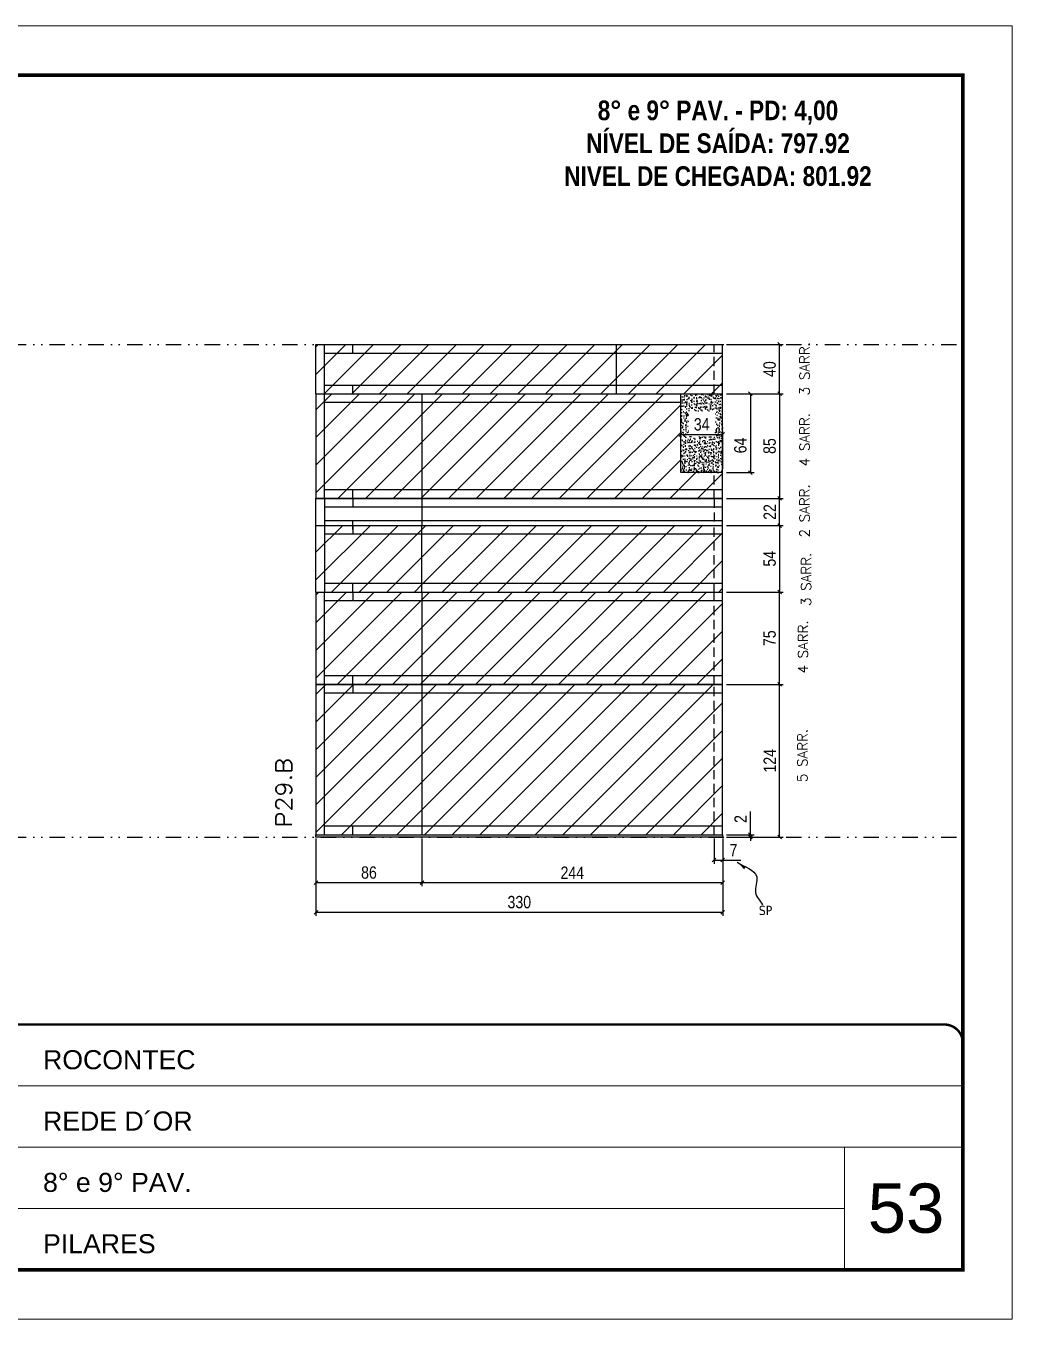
# Model space of a CAD drawing. Extents: x 28748 to 35002, y 14885 to 43501.
# Drawn here: x 29433 to 30233, y 27519 to 28569 of the extents above; entities that cross this region are included whole.
import ezdxf

# ---------------------------------------------------------------- set-up
doc = ezdxf.new("R2010")
doc.units = 0
for name, pattern in [('CONTINUO', [0]), ('DASHED', [0.75, 0.5, -0.25]), ('DIVIDE2', [0.625, 0.25, -0.125, 0, -0.125, 0, -0.125]), ('HIDDEN', [0.375, 0.25, -0.125])]:
    doc.linetypes.add(name, pattern=pattern)
for name, color, linetype, lineweight in [('CARIMBO', 255, 'Continuous', 9), ('Folhas', 255, 'Continuous', 9), ('Hachura', 251, 'Continuous', 9), ('SARRAFO DE PRESSAO', 251, 'DASHED', 9), ('Texto Seção', 7, 'Continuous', 15)]:
    doc.layers.add(name, color=color, linetype=linetype, lineweight=lineweight)
for name, color, linetype in [('COTA', 241, 'Continuous'), ('NOMENCLATURA', 7, 'Continuous'), ('Nível', 160, 'Continuous'), ('Painéis', 200, 'Continuous'), ('SARR_2.2x7', 40, 'Continuous'), ('Sarrafo de Pressão', 42, 'HIDDEN'), ('texto', 7, 'Continuous')]:
    doc.layers.add(name, color=color, linetype=linetype)
doc.styles.add('ARIAL', font='arial.ttf')
doc.styles.add('COTA TECNICA', font='techl___.ttf', dxfattribs={"height": 10})
doc.styles.add('COTA TECNICA-50', font='techl___.ttf', dxfattribs={"height": 10})
doc.styles.add('REGUA-120', font='ROMANS.shx', dxfattribs={"height": 15})
doc.styles.add('ROMANC', font='techb___.ttf', dxfattribs={"height": 2.5})
doc.styles.add('ROMANS', font='romans.shx')
doc.styles.get("Standard").update_dxf_attribs({"font": 'arial.ttf'})
doc.dimstyles.new('COTA PAINEL-50', dxfattribs={"dimtxt": 10, "dimasz": 3, "dimexe": 3, "dimexo": 3, "dimgap": 3, "dimtad": 1, "dimdec": 1, "dimzin": 12, "dimdsep": 46, "dimtxsty": 'COTA TECNICA-50', "dimblk1": 'OBLIQUE', "dimblk2": 'OBLIQUE', "dimsah": 1, "dimcen": 0.9, "dimclrd": 4, "dimclre": 4, "dimclrt": 240, "dimadec": 1, "dimazin": 3, "dimtfac": 1, "dimtdec": 1, "dimtmove": 0, "dimatfit": 3, "dimfxl": 1, "dimtolj": 1, "dimtzin": 12, "dimarcsym": 0})
doc.dimstyles.new('PAINEL', dxfattribs={"dimtxt": 10, "dimasz": 3, "dimexe": 3, "dimexo": 3, "dimgap": 3, "dimtad": 1, "dimdec": 1, "dimzin": 12, "dimdsep": 46, "dimtxsty": 'COTA TECNICA', "dimblk1": 'OBLIQUE', "dimblk2": 'OBLIQUE', "dimsah": 1, "dimcen": 0.9, "dimclrd": 4, "dimclre": 4, "dimclrt": 240, "dimadec": 1, "dimazin": 3, "dimtfac": 1, "dimtdec": 1, "dimtmove": 0, "dimatfit": 3, "dimfxl": 1, "dimtolj": 1, "dimtzin": 12, "dimarcsym": 0})
doc.dimstyles.get("Standard").update_dxf_attribs({"dimtxt": 0.18, "dimasz": 0.18, "dimexe": 0.18, "dimexo": 0.0625, "dimgap": 0.09, "dimtad": 0, "dimtih": 1, "dimtoh": 1, "dimdec": 4, "dimzin": 0, "dimdsep": 46, "dimtxsty": 'Standard', "dimcen": 0.09, "dimadec": 0, "dimazin": 0, "dimtfac": 1, "dimtdec": 4, "dimtofl": 0, "dimtmove": 0, "dimatfit": 3, "dimfxl": 1, "dimtolj": 1, "dimtzin": 0, "dimarcsym": 0})
pattern_1 = [(45, (-100272.658, -2047.637), (-11.2253202, 11.2253202), [])]
pattern_2 = [(45, (-100272.658, -2076.637), (-11.2253202, 11.2253202), [])]
pattern_3 = [(45, (22615.809, 32122.585), (-11.22532, 11.22532), [])]
pattern_4 = [(45, (22615.809, 32144.585), (-11.22532, 11.22532), [])]

# ---------------------------------------------------------------- blocks, each defined once
blk = doc.blocks.new('9999999999')
at = {"color": 30, "linetype": 'CONTINUO'}
for p, q in [((98564.6, 34379.6), (99584, 34379.6)), ((98564.6, 34329.8), (99488, 34329.8)), ((99584, 34329.8), (99488, 34329.8)), ((99488, 34329.8), (99488, 34230.2)), ((98564.6, 34280), (99488, 34280))]:
    blk.add_line(p, q, dxfattribs=at)
at = {"color": 30, "linetype": 'CONTINUO', "const_width": 2}
blk.add_lwpolyline([(99584, 34230.2), (99584, 34414.4, 0.414214), (99569, 34429.4), (98229, 34429.4, 0.414214), (98214, 34414.4), (98214, 34245.2, 0.414214), (98229, 34230.2), (99584, 34230.2)], format="xyb", dxfattribs=at)
at = {"layer": 'Folhas'}
blk.add_lwpolyline([(98139, 34190.2), (99624, 34190.2), (99624, 35240.2), (98139, 35240.2)], close=True, dxfattribs=at)
at = {"layer": 'Folhas', "color": 30, "const_width": 3}
blk.add_lwpolyline([(98214, 34230.2), (99584, 34230.2), (99584, 35200.2), (98214, 35200.2)], close=True, dxfattribs=at)
at = {"color": 7, "linetype": 'Continuous', "ltscale": 5, "style": 'ARIAL'}
for s, height, p in [('ROCONTEC', 15.48, (98837.7, 34393.1)), ('REDE D´OR', 15.48, (98837.7, 34343.3)), ('8° e 9° PAV.', 15.483, (98837.7, 34293.5)), ('PILARES', 15.48, (98837.7, 34243.7))]:
    blk.add_text(s, height=height, dxfattribs=at).set_placement(p)
blk = doc.blocks.new('_Oblique')
at = {"color": 0, "linetype": 'ByBlock', "lineweight": -2}
blk.add_line((-0.5, -0.5), (0.5, 0.5), dxfattribs=at)
blk = doc.blocks.new('*D941')
at = {"layer": 'COTA', "color": 4, "lineweight": -2, "transparency": 16777216}
for p, q in [((29668.5, 27909.6), (29668.5, 27846.6)), ((29998.5, 27909.6), (29998.5, 27846.6)), ((29668.5, 27849.6), (29998.5, 27849.6))]:
    blk.add_line(p, q, dxfattribs=at)
at = {"layer": 'Defpoints', "color": 0, "transparency": 16777216}
for p in [(29668.5, 27912.6), (29998.5, 27912.6), (29998.5, 27849.6)]:
    blk.add_point(p, dxfattribs=at)
at = {"layer": 'COTA', "color": 4, "lineweight": -2, "transparency": 16777216, "xscale": 3, "yscale": 3, "zscale": 3, "rotation": 180}
blk.add_blockref('_Oblique', (29668.5, 27849.6), dxfattribs=at)
at = {"layer": 'COTA', "color": 4, "lineweight": -2, "transparency": 16777216, "xscale": 3, "yscale": 3, "zscale": 3}
blk.add_blockref('_Oblique', (29998.5, 27849.6), dxfattribs=at)
at = {"layer": 'COTA', "color": 240, "transparency": 16777216, "insert": (29833.5, 27857.8), "char_height": 10, "attachment_point": 5, "style": 'COTA TECNICA'}
blk.add_mtext('\\A1;330', dxfattribs=at)
blk = doc.blocks.new('*D942')
at = {"layer": 'COTA', "color": 4, "lineweight": -2, "transparency": 16777216}
for p, q in [((29991.5, 27909.6), (29991.5, 27889)), ((29998.5, 27907.6), (29998.5, 27889)), ((29991.5, 27892), (29998.5, 27892)), ((29998.5, 27892), (30013.2, 27892))]:
    blk.add_line(p, q, dxfattribs=at)
at = {"layer": 'Defpoints', "color": 0, "transparency": 16777216}
for p in [(29991.5, 27912.6), (29998.5, 27910.6), (29998.5, 27892)]:
    blk.add_point(p, dxfattribs=at)
at = {"layer": 'COTA', "color": 4, "lineweight": -2, "transparency": 16777216, "xscale": 3, "yscale": 3, "zscale": 3, "rotation": 180}
blk.add_blockref('_Oblique', (29991.5, 27892), dxfattribs=at)
at = {"layer": 'COTA', "color": 4, "lineweight": -2, "transparency": 16777216, "xscale": 3, "yscale": 3, "zscale": 3}
blk.add_blockref('_Oblique', (29998.5, 27892), dxfattribs=at)
at = {"layer": 'COTA', "color": 240, "transparency": 16777216, "insert": (30007.3, 27900.1), "char_height": 10, "attachment_point": 5, "style": 'COTA TECNICA-50'}
blk.add_mtext('\\A1;7', dxfattribs=at)
blk = doc.blocks.new('*D943')
at = {"layer": 'COTA', "color": 4, "lineweight": -2, "transparency": 16777216}
for p, q in [((30001.5, 28034.6), (30047.7, 28034.6)), ((30044.7, 27910.6), (30044.7, 28034.6)), ((30001.5, 27910.6), (30047.7, 27910.6))]:
    blk.add_line(p, q, dxfattribs=at)
at = {"layer": 'Defpoints', "color": 0, "transparency": 16777216}
for p in [(29998.5, 28034.6), (30044.7, 28034.6), (29998.5, 27910.6)]:
    blk.add_point(p, dxfattribs=at)
at = {"layer": 'COTA', "color": 4, "lineweight": -2, "transparency": 16777216, "xscale": 3, "yscale": 3, "zscale": 3}
for p, rotation in [((30044.7, 28034.6), 90), ((30044.7, 27910.6), 270)]:
    blk.add_blockref('_Oblique', p, dxfattribs=dict(at, rotation=rotation))
at = {"layer": 'COTA', "color": 240, "transparency": 16777216, "insert": (30036.7, 27972.6), "char_height": 10, "attachment_point": 5, "rotation": 90, "style": 'COTA TECNICA-50'}
blk.add_mtext('\\A1;124', dxfattribs=at)
blk = doc.blocks.new('*D944')
at = {"layer": 'COTA', "color": 4, "lineweight": -2, "transparency": 16777216}
for p, q in [((30021, 27912.6), (30021, 27931.4)), ((30001.5, 27912.6), (30024, 27912.6)), ((30001.5, 27910.6), (30024, 27910.6)), ((30021, 27910.6), (30021, 27912.6)), ((30021, 27910.6), (30021, 27907.6))]:
    blk.add_line(p, q, dxfattribs=at)
at = {"layer": 'Defpoints', "color": 0, "transparency": 16777216}
for p in [(29998.5, 27912.6), (29998.5, 27910.6), (30021, 27910.6)]:
    blk.add_point(p, dxfattribs=at)
at = {"layer": 'COTA', "color": 4, "lineweight": -2, "transparency": 16777216, "xscale": 3, "yscale": 3, "zscale": 3}
for p, rotation in [((30021, 27912.6), 270), ((30021, 27910.6), 90)]:
    blk.add_blockref('_Oblique', p, dxfattribs=dict(at, rotation=rotation))
at = {"layer": 'COTA', "color": 240, "transparency": 16777216, "insert": (30013, 27925.3), "char_height": 10, "attachment_point": 5, "rotation": 90, "style": 'COTA TECNICA-50'}
blk.add_mtext('\\A1;2', dxfattribs=at)
blk = doc.blocks.new('*D945')
at = {"layer": 'COTA', "color": 4, "linetype": 'ByBlock', "lineweight": -2, "transparency": 16777216}
for p, q in [((30001.5, 28109.6), (30047.7, 28109.6)), ((30044.7, 28034.6), (30044.7, 28109.6)), ((30001.5, 28034.6), (30047.7, 28034.6))]:
    blk.add_line(p, q, dxfattribs=at)
at = {"layer": 'Defpoints', "color": 0, "linetype": 'ByBlock', "transparency": 16777216}
for p in [(29998.5, 28109.6), (30044.7, 28109.6), (29998.5, 28034.6)]:
    blk.add_point(p, dxfattribs=at)
at = {"layer": 'COTA', "color": 4, "linetype": 'ByBlock', "lineweight": -2, "transparency": 16777216, "xscale": 3, "yscale": 3, "zscale": 3}
for p, rotation in [((30044.7, 28109.6), 90), ((30044.7, 28034.6), 270)]:
    blk.add_blockref('_Oblique', p, dxfattribs=dict(at, rotation=rotation))
at = {"layer": 'COTA', "color": 240, "linetype": 'ByBlock', "transparency": 16777216, "insert": (30036.6, 28072.1), "char_height": 10, "attachment_point": 5, "rotation": 90, "style": 'COTA TECNICA'}
blk.add_mtext('\\A1;75', dxfattribs=at)
blk = doc.blocks.new('*D946')
at = {"layer": 'COTA', "color": 4, "linetype": 'ByBlock', "lineweight": -2, "transparency": 16777216}
for p, q in [((30001.5, 28270.6), (30024, 28270.6)), ((30021, 28270.6), (30021, 28206.6)), ((30001.5, 28206.6), (30024, 28206.6))]:
    blk.add_line(p, q, dxfattribs=at)
at = {"layer": 'Defpoints', "color": 0, "linetype": 'ByBlock', "transparency": 16777216}
for p in [(29998.5, 28270.6), (29998.5, 28206.6), (30021, 28206.6)]:
    blk.add_point(p, dxfattribs=at)
at = {"layer": 'COTA', "color": 4, "linetype": 'ByBlock', "lineweight": -2, "transparency": 16777216, "xscale": 3, "yscale": 3, "zscale": 3}
for p, rotation in [((30021, 28270.6), 90), ((30021, 28206.6), 270)]:
    blk.add_blockref('_Oblique', p, dxfattribs=dict(at, rotation=rotation))
at = {"layer": 'COTA', "color": 240, "linetype": 'ByBlock', "transparency": 16777216, "insert": (30012.9, 28228.6), "char_height": 10, "attachment_point": 5, "rotation": 90, "style": 'COTA TECNICA'}
blk.add_mtext('\\A1;64', dxfattribs=at)
blk = doc.blocks.new('*D1774')
at = {"layer": 'COTA', "color": 4, "linetype": 'ByBlock', "lineweight": -2, "transparency": 16777216}
for p, q in [((29668.5, 27909.6), (29668.5, 27870.7)), ((29754.5, 27909.6), (29754.5, 27870.7)), ((29668.5, 27873.7), (29754.5, 27873.7))]:
    blk.add_line(p, q, dxfattribs=at)
at = {"layer": 'Defpoints', "color": 0, "linetype": 'ByBlock', "transparency": 16777216}
for p in [(29668.5, 27912.6), (29754.5, 27912.6), (29754.5, 27873.7)]:
    blk.add_point(p, dxfattribs=at)
at = {"layer": 'COTA', "color": 4, "linetype": 'ByBlock', "lineweight": -2, "transparency": 16777216, "xscale": 3, "yscale": 3, "zscale": 3, "rotation": 180}
blk.add_blockref('_Oblique', (29668.5, 27873.7), dxfattribs=at)
at = {"layer": 'COTA', "color": 4, "linetype": 'ByBlock', "lineweight": -2, "transparency": 16777216, "xscale": 3, "yscale": 3, "zscale": 3}
blk.add_blockref('_Oblique', (29754.5, 27873.7), dxfattribs=at)
at = {"layer": 'COTA', "color": 240, "linetype": 'ByBlock', "transparency": 16777216, "insert": (29711.5, 27881.8), "char_height": 10, "attachment_point": 5, "style": 'COTA TECNICA'}
blk.add_mtext('\\A1;86', dxfattribs=at)
blk = doc.blocks.new('*D1775')
at = {"layer": 'COTA', "color": 4, "linetype": 'ByBlock', "lineweight": -2, "transparency": 16777216}
for p, q in [((29754.5, 27909.6), (29754.5, 27870.7)), ((29998.5, 27909.6), (29998.5, 27870.7)), ((29754.5, 27873.7), (29998.5, 27873.7))]:
    blk.add_line(p, q, dxfattribs=at)
at = {"layer": 'Defpoints', "color": 0, "linetype": 'ByBlock', "transparency": 16777216}
for p in [(29754.5, 27912.6), (29998.5, 27912.6), (29998.5, 27873.7)]:
    blk.add_point(p, dxfattribs=at)
at = {"layer": 'COTA', "color": 4, "linetype": 'ByBlock', "lineweight": -2, "transparency": 16777216, "xscale": 3, "yscale": 3, "zscale": 3, "rotation": 180}
blk.add_blockref('_Oblique', (29754.5, 27873.7), dxfattribs=at)
at = {"layer": 'COTA', "color": 4, "linetype": 'ByBlock', "lineweight": -2, "transparency": 16777216, "xscale": 3, "yscale": 3, "zscale": 3}
blk.add_blockref('_Oblique', (29998.5, 27873.7), dxfattribs=at)
at = {"layer": 'COTA', "color": 240, "linetype": 'ByBlock', "transparency": 16777216, "insert": (29876.5, 27881.7), "char_height": 10, "attachment_point": 5, "style": 'COTA TECNICA'}
blk.add_mtext('\\A1;244', dxfattribs=at)
blk = doc.blocks.new('*D1860')
at = {"layer": 'COTA', "color": 4, "linetype": 'ByBlock', "lineweight": -2, "transparency": 16777216}
for p, q in [((29964.5, 28209.6), (29964.5, 28240.5)), ((29964.5, 28237.5), (29998.5, 28237.5)), ((29998.5, 28209.6), (29998.5, 28240.5))]:
    blk.add_line(p, q, dxfattribs=at)
at = {"layer": 'Defpoints', "color": 0, "linetype": 'ByBlock', "transparency": 16777216}
for p in [(29998.5, 28237.5), (29964.5, 28206.6), (29998.5, 28206.6)]:
    blk.add_point(p, dxfattribs=at)
at = {"layer": 'COTA', "color": 4, "linetype": 'ByBlock', "lineweight": -2, "transparency": 16777216, "xscale": 3, "yscale": 3, "zscale": 3, "rotation": 180}
blk.add_blockref('_Oblique', (29964.5, 28237.5), dxfattribs=at)
at = {"layer": 'COTA', "color": 4, "linetype": 'ByBlock', "lineweight": -2, "transparency": 16777216, "xscale": 3, "yscale": 3, "zscale": 3}
blk.add_blockref('_Oblique', (29998.5, 28237.5), dxfattribs=at)
at = {"layer": 'COTA', "color": 240, "linetype": 'ByBlock', "transparency": 16777216, "insert": (29981.5, 28245.7), "char_height": 10, "attachment_point": 5, "style": 'COTA TECNICA'}
blk.add_mtext('\\A1;34', dxfattribs=at)
blk = doc.blocks.new('*D1777')
at = {"layer": 'COTA', "color": 4, "lineweight": -2, "transparency": 16777216}
for p, q in [((30001.5, 28270.6), (30047.7, 28270.6)), ((30044.7, 28270.6), (30044.7, 28185.6)), ((30001.5, 28185.6), (30047.7, 28185.6))]:
    blk.add_line(p, q, dxfattribs=at)
at = {"layer": 'Defpoints', "color": 0, "transparency": 16777216}
for p in [(29998.5, 28270.6), (29998.5, 28185.6), (30044.7, 28185.6)]:
    blk.add_point(p, dxfattribs=at)
at = {"layer": 'COTA', "color": 4, "lineweight": -2, "transparency": 16777216, "xscale": 3, "yscale": 3, "zscale": 3}
for p, rotation in [((30044.7, 28270.6), 90), ((30044.7, 28185.6), 270)]:
    blk.add_blockref('_Oblique', p, dxfattribs=dict(at, rotation=rotation))
at = {"layer": 'COTA', "color": 240, "transparency": 16777216, "insert": (30036.6, 28228.1), "char_height": 10, "attachment_point": 5, "rotation": 90, "style": 'COTA TECNICA'}
blk.add_mtext('\\A1;85', dxfattribs=at)
blk = doc.blocks.new('*D2071')
at = {"layer": 'COTA', "color": 4, "lineweight": -2, "transparency": 16777216}
for p, q in [((30001.5, 28310.6), (30047.7, 28310.6)), ((30044.7, 28270.6), (30044.7, 28310.6)), ((30001.5, 28270.6), (30047.7, 28270.6))]:
    blk.add_line(p, q, dxfattribs=at)
at = {"layer": 'Defpoints', "color": 0, "transparency": 16777216}
for p in [(29998.5, 28310.6), (30044.7, 28310.6), (29998.5, 28270.6)]:
    blk.add_point(p, dxfattribs=at)
at = {"layer": 'COTA', "color": 4, "lineweight": -2, "transparency": 16777216, "xscale": 3, "yscale": 3, "zscale": 3}
for p, rotation in [((30044.7, 28310.6), 90), ((30044.7, 28270.6), 270)]:
    blk.add_blockref('_Oblique', p, dxfattribs=dict(at, rotation=rotation))
at = {"layer": 'COTA', "color": 240, "transparency": 16777216, "insert": (30036.6, 28290.6), "char_height": 10, "attachment_point": 5, "rotation": 90, "style": 'COTA TECNICA-50'}
blk.add_mtext('\\A1;40', dxfattribs=at)
blk = doc.blocks.new('*D2310')
at = {"layer": 'COTA', "color": 4, "lineweight": -2, "transparency": 16777216}
for p, q in [((30001.5, 28163.6), (30047.7, 28163.6)), ((30044.7, 28163.6), (30044.7, 28109.6)), ((30001.5, 28109.6), (30047.7, 28109.6))]:
    blk.add_line(p, q, dxfattribs=at)
at = {"layer": 'Defpoints', "color": 0, "transparency": 16777216}
for p in [(29998.5, 28163.6), (29998.5, 28109.6), (30044.7, 28109.6)]:
    blk.add_point(p, dxfattribs=at)
at = {"layer": 'COTA', "color": 4, "lineweight": -2, "transparency": 16777216, "xscale": 3, "yscale": 3, "zscale": 3}
for p, rotation in [((30044.7, 28163.6), 90), ((30044.7, 28109.6), 270)]:
    blk.add_blockref('_Oblique', p, dxfattribs=dict(at, rotation=rotation))
at = {"layer": 'COTA', "color": 240, "transparency": 16777216, "insert": (30036.6, 28136.6), "char_height": 10, "attachment_point": 5, "rotation": 90, "style": 'COTA TECNICA'}
blk.add_mtext('\\A1;54', dxfattribs=at)
blk = doc.blocks.new('*D2469')
at = {"layer": 'COTA', "color": 4, "lineweight": -2, "transparency": 16777216}
for p, q in [((30001.5, 28185.6), (30047.7, 28185.6)), ((30044.7, 28163.6), (30044.7, 28185.6)), ((30001.5, 28163.6), (30047.7, 28163.6))]:
    blk.add_line(p, q, dxfattribs=at)
at = {"layer": 'Defpoints', "color": 0, "transparency": 16777216}
for p in [(29998.5, 28185.6), (30044.7, 28185.6), (29998.5, 28163.6)]:
    blk.add_point(p, dxfattribs=at)
at = {"layer": 'COTA', "color": 4, "lineweight": -2, "transparency": 16777216, "xscale": 3, "yscale": 3, "zscale": 3}
for p, rotation in [((30044.7, 28185.6), 90), ((30044.7, 28163.6), 270)]:
    blk.add_blockref('_Oblique', p, dxfattribs=dict(at, rotation=rotation))
at = {"layer": 'COTA', "color": 240, "transparency": 16777216, "insert": (30036.7, 28174.6), "char_height": 10, "attachment_point": 5, "rotation": 90, "style": 'COTA TECNICA'}
blk.add_mtext('\\A1;22', dxfattribs=at)

msp = doc.modelspace()

# ---------------------------------------------------------------- hatches: boundary and pattern name
at = {"layer": 'COTA', "linetype": 'ByBlock'}
h = msp.add_hatch(dxfattribs=at)
h.set_pattern_fill('AR-CONC', color=256, scale=0.03)
h.set_pattern_definition([(50, (-100272.658, -2047.6368), (5.46554007, -0.47817257), [0.5715, -6.2865]), (355, (-100272.658, -2047.637), (-1.05730264, 5.73170536), [0.4572, -5.02921753]), (100.4514447, (-100272.2025, -2047.6766), (4.40823741, 5.25353256), [0.48570026, -5.34270734]), (46.1842, (-100272.658, -2046.113), (8.13237123, -1.26126984), [0.85725, -9.42975]), (96.6355576, (-100271.98, -2046.218), (7.122124, 7.42278374), [0.7285507, -8.01406824]), (351.184151, (-100272.658, -2046.113), (7.122124, 7.42278374), [0.685799, -7.54379196]), (21, (-100271.896, -2046.4938), (4.54843174, -3.06795595), [0.5715, -6.2865]), (326, (-100271.896, -2046.494), (1.85406085, 5.52563898), [0.4572, -5.0292]), (71.451445, (-100271.517, -2046.7494), (6.40249258, 2.45768307), [0.48570026, -5.34269813]), (37.5, (-100272.658, -2047.6368), (0.092658098, 2.536651166), [0, -4.96824, 0, -5.1054, 0, -5.04825]), (7.5, (-100272.658, -2047.6368), (2.004589875, 3.005417245), [0, -2.91084, 0, -4.85394, 0, -1.92405]), (327.5, (-100274.3572, -2047.6368), (4.067717855, -0.17186232), [0, -1.905, 0, -5.9436, 0, -7.8867]), (317.5, (-100275.1192, -2047.6368), (4.44387544, 0.76279473), [0, -2.4765, 0, -3.94716, 0, -5.6007])])
h.paths.add_polyline_path([(29998.48, 28270.55), (29964.48, 28270.55), (29964.48, 28206.55), (29998.48, 28206.55)])
h.paths.add_polyline_path([(29970.7, 28235.99), (29992.59, 28235.99), (29992.59, 28256.58), (29970.7, 28256.58)], flags=16)
at = {"layer": 'Hachura', "linetype": 'ByBlock'}
h = msp.add_hatch(dxfattribs=at)
h.set_pattern_fill('ANSI31', color=256, scale=5)
h.set_pattern_definition(pattern_4)
h.paths.add_polyline_path([(29668.48, 28310.55), (29668.48, 28270.55), (29912.48, 28270.55), (29912.48, 28310.55)])
h = msp.add_hatch(dxfattribs=at)
h.set_pattern_fill('ANSI31', color=256, scale=5)
h.set_pattern_definition(pattern_4)
h.paths.add_polyline_path([(29912.48, 28310.55), (29912.48, 28270.55), (29998.48, 28270.55), (29998.48, 28310.55)])
h = msp.add_hatch(dxfattribs=at)
h.set_pattern_fill('ANSI31', color=256, scale=5)
h.set_pattern_definition(pattern_1)
h.paths.add_polyline_path([(29754.48, 28185.55), (29754.48, 28270.55), (29668.48, 28270.55), (29668.48, 28185.55)])
h = msp.add_hatch(dxfattribs=at)
h.set_pattern_fill('ANSI31', color=256, scale=5)
h.set_pattern_definition(pattern_1)
h.paths.add_polyline_path([(29998.48, 28185.55), (29998.48, 28206.55), (29964.48, 28206.55), (29964.48, 28270.55), (29754.48, 28270.55), (29754.48, 28185.55)])
at = {"layer": 'Hachura'}
h = msp.add_hatch(dxfattribs=at)
h.set_pattern_fill('ANSI31', color=256, scale=5)
h.paths.add_polyline_path([(29754.48, 28163.55), (29668.48, 28163.55), (29668.48, 28109.55), (29754.48, 28109.55)])
h = msp.add_hatch(dxfattribs=at)
h.set_pattern_fill('ANSI31', color=256, scale=5)
h.paths.add_polyline_path([(29998.48, 28163.55), (29754.48, 28163.55), (29754.48, 28109.55), (29998.48, 28109.55)])
at = {"layer": 'Hachura', "linetype": 'ByBlock'}
h = msp.add_hatch(dxfattribs=at)
h.set_pattern_fill('ANSI31', color=256, scale=5)
h.set_pattern_definition(pattern_3)
h.paths.add_polyline_path([(29668.48, 28034.55), (29754.48, 28034.55), (29754.48, 28109.55), (29668.48, 28109.55)])
h = msp.add_hatch(dxfattribs=at)
h.set_pattern_fill('ANSI31', color=256, scale=5)
h.set_pattern_definition(pattern_3)
h.paths.add_polyline_path([(29754.48, 28109.55), (29754.48, 28034.55), (29998.48, 28034.55), (29998.48, 28109.55)])
h = msp.add_hatch(dxfattribs=at)
h.set_pattern_fill('ANSI31', color=256, scale=5)
h.set_pattern_definition(pattern_2)
h.paths.add_polyline_path([(29754.48, 28034.55), (29668.48, 28034.55), (29668.48, 27912.55), (29754.48, 27912.55)])
h = msp.add_hatch(dxfattribs=at)
h.set_pattern_fill('ANSI31', color=256, scale=5)
h.set_pattern_definition(pattern_2)
h.paths.add_polyline_path([(29754.48, 28034.55), (29754.48, 27912.55), (29998.48, 27912.55), (29998.48, 28034.55)])

# ---------------------------------------------------------------- linework, layer by layer
at = {"layer": 'COTA', "linetype": 'ByBlock'}
for p, q in [((29668.48, 28270.55), (29702.48, 28270.55)), ((29964.48, 28270.55), (29998.48, 28270.55)), ((29998.48, 28206.55), (29998.48, 28270.55)), ((29691.48, 28185.55), (29668.48, 28185.55)), ((29668.48, 28185.55), (29668.48, 28185.55))]:
    msp.add_line(p, q, dxfattribs=at)
at = {"layer": 'Nível', "color": 4, "linetype": 'DIVIDE2', "ltscale": 50}
for p, q in [((28823.34, 28310.55), (30193.34, 28310.55)), ((28823.34, 27910.55), (30193.34, 27910.55))]:
    msp.add_line(p, q, dxfattribs=at)
at = {"layer": 'Painéis'}
for p, q in [((29668.48, 28270.55), (29668.48, 28310.55)), ((29668.48, 28310.55), (29912.48, 28310.55)), ((29912.48, 28270.55), (29912.48, 28310.55)), ((29912.48, 28310.55), (29998.48, 28310.55)), ((29998.48, 28270.55), (29998.48, 28310.55)), ((29668.48, 28270.55), (29668.48, 28185.55)), ((29668.48, 28270.55), (29964.48, 28270.55)), ((29668.48, 28270.55), (29998.48, 28270.55)), ((29754.48, 28270.55), (29754.48, 28185.55)), ((29964.48, 28206.55), (29964.48, 28270.55)), ((29998.48, 28206.55), (29964.48, 28206.55)), ((29998.48, 28185.55), (29998.48, 28206.55)), ((29668.48, 28185.55), (29998.48, 28185.55)), ((29691.48, 28185.55), (29668.48, 28185.55)), ((29668.48, 28163.55), (29668.48, 28185.55)), ((29964.48, 28185.55), (29691.48, 28185.55)), ((29754.48, 28185.55), (29754.48, 28163.55)), ((29998.48, 28163.55), (29998.48, 28185.55)), ((29668.48, 28109.55), (29668.48, 28163.55)), ((29668.48, 28163.55), (29998.48, 28163.55)), ((29754.48, 28109.55), (29754.48, 28163.55)), ((29998.48, 28109.55), (29998.48, 28163.55)), ((29668.48, 28109.55), (29668.48, 28034.55)), ((29668.48, 28109.55), (29998.48, 28109.55)), ((29754.48, 28109.55), (29754.48, 27912.55)), ((29998.48, 28034.55), (29998.48, 28109.55)), ((29998.48, 28034.55), (29668.48, 28034.55)), ((29668.48, 28034.55), (29668.48, 27912.55)), ((29668.48, 28034.55), (29998.48, 28034.55)), ((29998.48, 27912.55), (29998.48, 28034.55)), ((29668.48, 27912.55), (29998.48, 27912.55))]:
    msp.add_line(p, q, dxfattribs=at)
at = {"layer": 'Painéis', "linetype": 'ByBlock'}
for p, q in [((29668.48, 28185.55), (29754.48, 28185.55)), ((29754.48, 28185.55), (29668.48, 28185.55)), ((29754.48, 28185.55), (29998.48, 28185.55)), ((29998.48, 28185.55), (29754.48, 28185.55))]:
    msp.add_line(p, q, dxfattribs=at)
at = {"layer": 'Painéis'}
msp.add_lwpolyline([(29668.48, 27912.55), (29998.48, 27912.55), (29998.48, 27910.55), (29668.48, 27910.55)], close=True, dxfattribs=at)
at = {"layer": 'SARR_2.2x7'}
for p, q in [((29675.48, 28270.55), (29675.48, 28310.55)), ((29698.48, 28303.55), (29698.48, 28310.55)), ((29675.48, 28303.55), (29698.48, 28303.55)), ((29698.48, 28303.55), (29998.48, 28303.55)), ((29675.48, 28277.55), (29698.48, 28277.55)), ((29698.48, 28277.55), (29998.48, 28277.55)), ((29698.48, 28270.55), (29698.48, 28277.55)), ((29675.48, 28185.55), (29675.48, 28270.55)), ((29964.48, 28263.55), (29675.48, 28263.55)), ((29698.48, 28192.55), (29675.48, 28192.55)), ((29698.48, 28185.55), (29698.48, 28192.55)), ((29998.48, 28192.55), (29698.48, 28192.55)), ((29675.48, 28185.55), (29675.48, 28163.55)), ((29698.48, 28185.55), (29698.48, 28178.55)), ((29698.48, 28178.55), (29675.48, 28178.55)), ((29998.48, 28178.55), (29698.48, 28178.55)), ((29698.48, 28167.32), (29675.48, 28167.32)), ((29675.48, 28163.55), (29675.48, 28109.55)), ((29998.48, 28167.32), (29698.48, 28167.32)), ((29698.48, 28160.32), (29698.48, 28167.32)), ((29698.48, 28163.55), (29698.48, 28156.55)), ((29698.48, 28156.55), (29675.48, 28156.55)), ((29998.48, 28156.55), (29698.48, 28156.55)), ((29698.48, 28116.55), (29675.48, 28116.55)), ((29675.48, 28034.55), (29675.48, 28109.55)), ((29698.48, 28109.55), (29698.48, 28116.55)), ((29998.48, 28116.55), (29698.48, 28116.55)), ((29698.48, 28109.55), (29698.48, 28102.55)), ((29698.48, 28102.55), (29675.48, 28102.55)), ((29998.48, 28102.55), (29698.48, 28102.55)), ((29698.48, 28041.55), (29675.48, 28041.55)), ((29698.48, 28034.55), (29698.48, 28041.55)), ((29998.48, 28041.55), (29698.48, 28041.55)), ((29675.48, 27912.55), (29675.48, 28034.55)), ((29698.48, 28027.55), (29675.48, 28027.55)), ((29698.48, 28034.55), (29698.48, 28027.55)), ((29998.48, 28027.55), (29698.48, 28027.55)), ((29698.48, 27919.55), (29675.48, 27919.55)), ((29698.48, 27912.55), (29698.48, 27919.55)), ((29998.48, 27919.55), (29698.48, 27919.55))]:
    msp.add_line(p, q, dxfattribs=at)
at = {"layer": 'Sarrafo de Pressão', "ltscale": 30}
for p, q in [((29991.48, 28270.55), (29991.48, 28310.55)), ((29991.48, 28185.55), (29991.48, 28206.55)), ((29991.48, 28185.55), (29991.48, 28163.55)), ((29991.48, 28109.55), (29991.48, 28163.55)), ((29991.48, 28034.55), (29991.48, 28109.55)), ((29991.48, 27912.55), (29991.48, 28034.55))]:
    msp.add_line(p, q, dxfattribs=at)

# ---------------------------------------------------------------- block references
at = {"layer": 'SARRAFO DE PRESSAO', "color": 6, "linetype": 'ByBlock'}
msp.add_blockref('9999999999', (-69390.64, -6670.94), dxfattribs=at)

# ---------------------------------------------------------------- texts
at = {"layer": 'CARIMBO', "style": 'ARIAL'}
msp.add_text('53', height=40, dxfattribs=at).set_placement((30116.2, 27589.41))
at = {"layer": 'NOMENCLATURA', "color": 2, "insert": (29994.67, 28535.33), "char_height": 16, "attachment_point": 2, "style": 'ROMANC'}
msp.add_mtext_dynamic_manual_height_columns('\\P8° e 9° PAV. - PD: 4,00\\PNÍVEL DE SAÍDA: 797.92\\PNIVEL DE CHEGADA: 801.92', width=300.2766, gutter_width=1, heights=[0], dxfattribs=at)
at = {"layer": 'texto', "color": 0, "insert": (30033.26, 27851.06), "char_height": 7.5, "attachment_point": 5}
msp.add_mtext('{\\fTahoma|b0|i0|c0|p34;\\C4;SP}', dxfattribs=at)
at = {"layer": 'Texto Seção', "linetype": 'Continuous', "style": 'ROMANS'}
for s, p in [('3 SARR.', (30068.92, 28269.26)), ('4 SARR.', (30068.92, 28211.67)), ('2 SARR.', (30068.92, 28153.89)), ('3 SARR.', (30070.19, 28098.27)), ('4 SARR.', (30067.62, 28043.4)), ('5 SARR.', (30067.2, 27955.27))]:
    msp.add_text(s, height=8, rotation=90, dxfattribs=at).set_placement(p)
at = {"layer": 'Texto Seção', "style": 'REGUA-120', "width": 1.1}
msp.add_text('P29.B', height=13, rotation=90, dxfattribs=at).set_placement((29648.86, 27918.45))

# ---------------------------------------------------------------- dimensions: what is measured, and where the dimension line sits
at = {"layer": 'COTA'}
for base, p1, p2, dimstyle, picture, middle in [((30044.72, 28310.55), (29998.48, 28270.55), (29998.48, 28310.55), 'COTA PAINEL-50', '*D2071', (30036.62, 28290.55)), ((30044.72, 28185.55), (29998.48, 28270.55), (29998.48, 28185.55), 'PAINEL', '*D1777', (30036.59, 28228.05)), ((30044.72, 28109.55), (29998.48, 28163.55), (29998.48, 28109.55), 'PAINEL', '*D2310', (30036.61, 28136.55)), ((30044.72, 28034.55), (29998.48, 27910.55), (29998.48, 28034.55), 'COTA PAINEL-50', '*D943', (30036.65, 27972.55))]:
    dim = msp.add_linear_dim(base=base, p1=p1, p2=p2, angle=90, dimstyle=dimstyle, dxfattribs=at)
    dim.commit()
    dim.dimension.update_dxf_attribs({"geometry": picture, "text_midpoint": middle})
at = {"layer": 'COTA', "linetype": 'ByBlock'}
dim = msp.add_linear_dim(base=(30021.01, 28206.55), p1=(29998.48, 28270.55), p2=(29998.48, 28206.55), angle=90, dimstyle='PAINEL', dxfattribs=at)
dim.commit()
dim.dimension.update_dxf_attribs({"geometry": '*D946', "text_midpoint": (30021.01, 28228.55), "dimtype": 160})
for base, p1, p2, picture, middle in [((29998.48, 28237.48), (29964.48, 28206.55), (29998.48, 28206.55), '*D1860', (29981.48, 28245.7)), ((29754.48, 27873.65), (29668.48, 27912.55), (29754.48, 27912.55), '*D1774', (29711.48, 27881.78))]:
    dim = msp.add_linear_dim(base=base, p1=p1, p2=p2, dimstyle='PAINEL', dxfattribs=at)
    dim.commit()
    dim.dimension.update_dxf_attribs({"geometry": picture, "text_midpoint": middle})
at = {"layer": 'COTA'}
for base, p1, p2, dimstyle, picture, middle in [((30044.72, 28185.55), (29998.48, 28163.55), (29998.48, 28185.55), 'PAINEL', '*D2469', (30044.72, 28174.55)), ((30021.01, 27910.55), (29998.48, 27912.55), (29998.48, 27910.55), 'COTA PAINEL-50', '*D944', (30021.01, 27925.3))]:
    dim = msp.add_linear_dim(base=base, p1=p1, p2=p2, angle=90, dimstyle=dimstyle, dxfattribs=at)
    dim.commit()
    dim.dimension.update_dxf_attribs({"geometry": picture, "text_midpoint": middle, "dimtype": 160})
at = {"layer": 'COTA', "linetype": 'ByBlock'}
dim = msp.add_linear_dim(base=(30044.72, 28109.55), p1=(29998.48, 28034.55), p2=(29998.48, 28109.55), angle=90, dimstyle='PAINEL', override={"dimtmove": 1}, dxfattribs=at)
dim.commit()
dim.dimension.update_dxf_attribs({"geometry": '*D945', "text_midpoint": (30036.61, 28072.05)})
at = {"layer": 'COTA'}
dim = msp.add_linear_dim(base=(29998.48, 27849.63), p1=(29668.48, 27912.55), p2=(29998.48, 27912.55), dimstyle='PAINEL', override={"dimarcsym": 2}, dxfattribs=at)
dim.commit()
dim.dimension.update_dxf_attribs({"geometry": '*D941', "text_midpoint": (29833.48, 27857.85)})
at = {"layer": 'COTA', "linetype": 'ByBlock'}
dim = msp.add_linear_dim(base=(29998.48, 27873.65), p1=(29754.48, 27912.55), p2=(29998.48, 27912.55), dimstyle='PAINEL', override={"dimtmove": 1}, dxfattribs=at)
dim.commit()
dim.dimension.update_dxf_attribs({"geometry": '*D1775', "text_midpoint": (29876.48, 27881.72)})
at = {"layer": 'COTA'}
dim = msp.add_linear_dim(base=(29998.48, 27892.04), p1=(29991.48, 27912.55), p2=(29998.48, 27910.55), dimstyle='COTA PAINEL-50', dxfattribs=at)
dim.commit()
dim.dimension.update_dxf_attribs({"geometry": '*D942', "text_midpoint": (30007.35, 27900.11)})

# ---------------------------------------------------------------- leaders
at = {"layer": 'COTA', "path_type": 1}
msp.add_leader([(30010.31, 27890.37), (30026.1, 27878.54), (30025.17, 27865.53), (30030.73, 27855.75)], dimstyle='Standard', override={"dimasz": 8}, dxfattribs=at)

doc.saveas('drawing.dxf')
